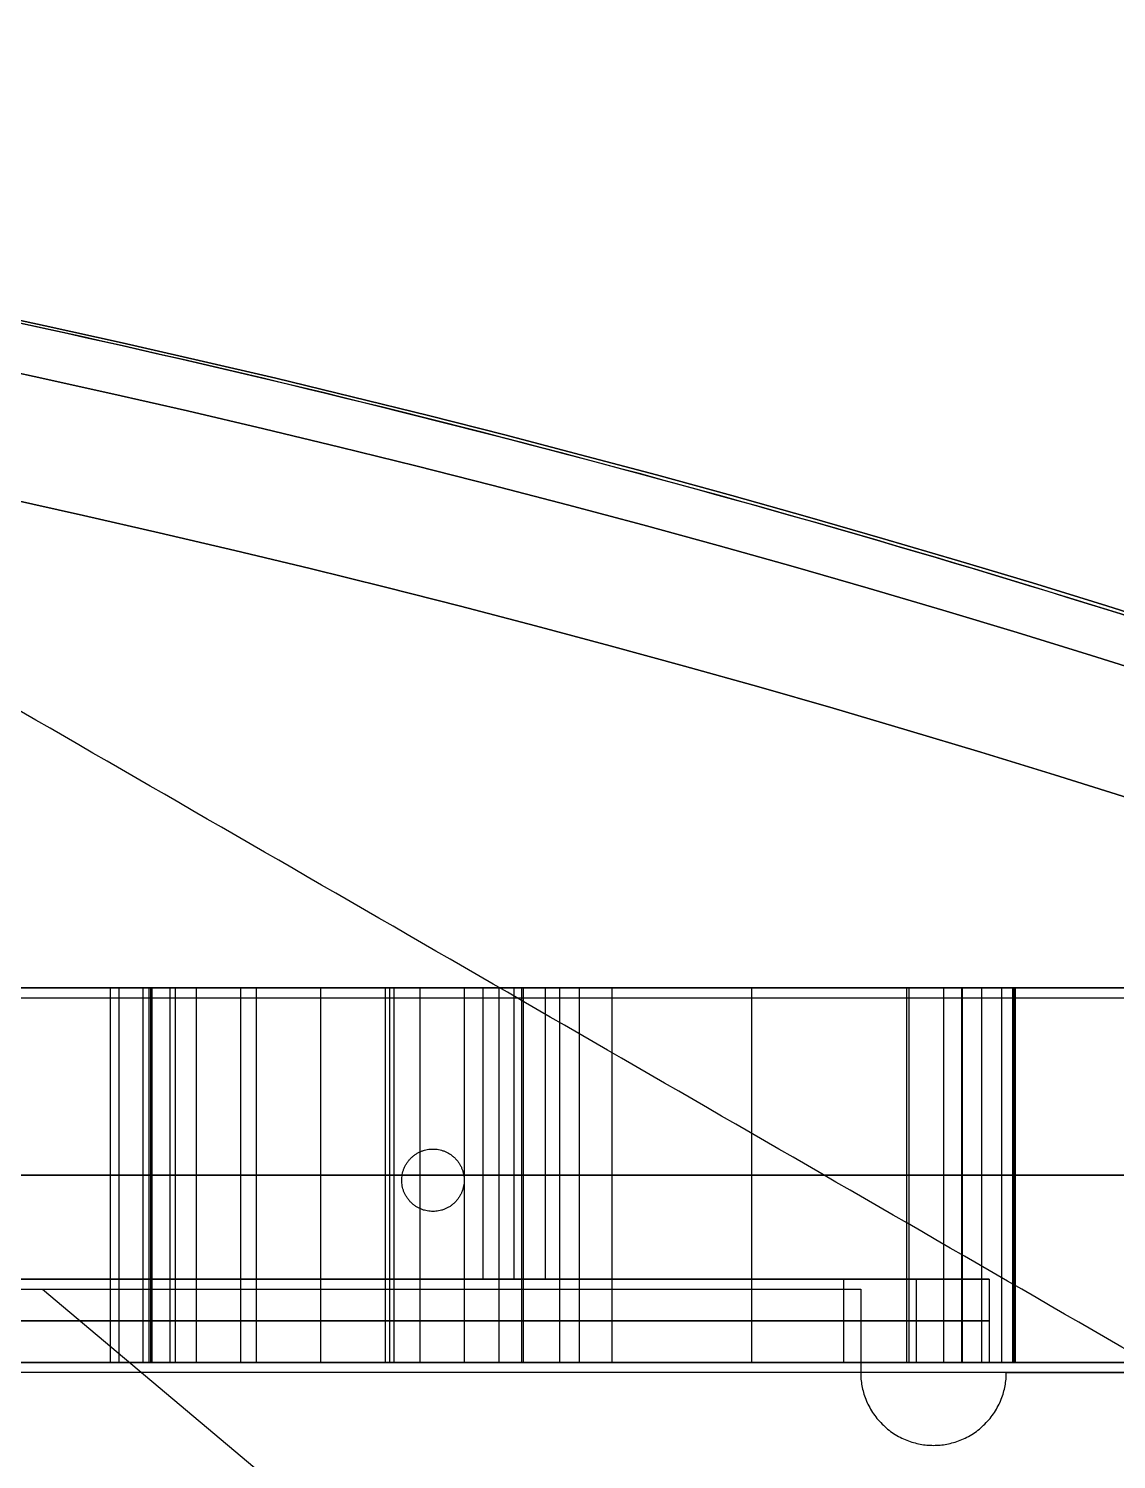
# Model space of a CAD drawing. Header units: millimetres. Extents: x -610 to 610, y -610 to 610.
# Drawn here: x 129.6 to 181.8, y 541.6 to 610.3 of the extents above; entities that cross this region are included whole.
import ezdxf

# ---------------------------------------------------------------- set-up
doc = ezdxf.new("R2010")
doc.units = ezdxf.units.MM
doc.layers.add('base', color=7, linetype='Continuous', true_color=0xffecbc)

msp = doc.modelspace()

# ---------------------------------------------------------------- linework, layer by layer
at = {"layer": 'base'}
for p, q in [((226.171, 564.216, 122.966), (115.92, 564.216, 122.966)), ((106.407, 550.216, 221.966), (151.407, 550.216, 221.966)), ((154.407, 550.216, 221.966), (175.73, 550.216, 221.966)), ((130.227, 549.734, 230.966), (180.896, 507.217, 230.966)), ((130.227, 549.734, 212.966), (180.896, 507.217, 212.966)), ((226.171, 546.216, 122.966), (115.92, 546.216, 122.966))]:
    msp.add_line(p, q, dxfattribs=at)
at = {"layer": 'base', "extrusion": (0, 0, -1)}
for centre, radius in [((0, 0, 3.534), 610), ((0, 0, 4.534), 610), ((0, 0, -2.476), 607.51), ((0, 0, 10.545), 607.51), ((0, 0, -4.966), 601.5), ((0, 0, 13.034), 601.5)]:
    msp.add_circle(centre, radius, dxfattribs=at)
at = {"layer": 'base'}
for centre, radius in [((0, 0, 249.466), 610), ((0, 0, 250.466), 610), ((0, 0, 243.455), 607.51), ((0, 0, 256.476), 607.51), ((0, 0, 240.966), 601.5), ((0, 0, 258.966), 601.5)]:
    msp.add_circle(centre, radius, dxfattribs=at)
for points, weights, degree, knots in [([(-495.198, -356.201, -4.034), (-851.399, 138.996, -4.034), (-356.201, 495.198, -4.034), (138.996, 851.399, -4.034), (495.198, 356.201, -4.034), (851.399, -138.996, -4.034), (356.201, -495.198, -4.034), (-138.996, -851.399, -4.034), (-495.198, -356.201, -4.034)], [1, 0.707106781187, 1, 0.707106781187, 1, 0.707106781187, 1, 0.707106781187, 1], 2, [0, 0, 0, 958.185759, 958.185759, 1916.371519, 1916.371519, 2874.557278, 2874.557278, 3832.743037, 3832.743037, 3832.743037]), ([(-610, 0, 249.966), (-610, -610, 249.966), (0, -610, 249.966), (610, -610, 249.966), (610, 0, 249.966), (610, 610, 249.966), (0, 610, 249.966), (-610, 610, 249.966), (-610, 0, 249.966)], [1, 0.707106781187, 1, 0.707106781187, 1, 0.707106781187, 1, 0.707106781187, 1], 2, [0, 0, 0, 958.185759, 958.185759, 1916.371519, 1916.371519, 2874.557278, 2874.557278, 3832.743037, 3832.743037, 3832.743037]), ([(135.075, 564.216, 149.62), (141.167, 564.216, 146.103), (147.258, 564.216, 142.586), (153.35, 564.216, 139.069), (153.885, 564.216, 138.76), (154.482, 564.216, 138.6), (155.1, 564.216, 138.6)], [1, 1, 1, 1, 0.977285323406, 0.977285323406, 1], 3, [6198.242171, 6198.242171, 6198.242171, 6198.242171, 6199.218541, 6199.218541, 6199.218541, 6201.051078, 6201.051078, 6201.051078, 6201.051078]), ([(140.512, 564.216, 196.003), (139.181, 564.216, 196.865), (137.598, 564.216, 196.773), (136.377, 564.216, 195.761), (135.155, 564.216, 194.749), (134.769, 564.216, 193.211), (135.369, 564.216, 191.742)], [1, 0.870709860437, 0.870709860437, 1, 0.870709860437, 0.870709860437, 1], 3, [6148.298126, 6148.298126, 6148.298126, 6148.298126, 6152.731394, 6152.731394, 6152.731394, 6157.164661, 6157.164661, 6157.164661, 6157.164661]), ([(151.407, 564.216, 221.966), (151.407, 564.216, 220.466), (152.907, 564.216, 220.466), (154.407, 564.216, 220.466), (154.407, 564.216, 221.966), (154.407, 564.216, 223.466), (152.907, 564.216, 223.466), (151.407, 564.216, 223.466), (151.407, 564.216, 221.966)], [1, 0.707106781187, 1, 0.707106781187, 1, 0.707106781187, 1, 0.707106781187, 1], 2, [6303.532062, 6303.532062, 6303.532062, 6305.888257, 6305.888257, 6308.244451, 6308.244451, 6310.600646, 6310.600646, 6312.95684, 6312.95684, 6312.95684]), ([(173.557, 564.216, 138.6), (174.669, 564.216, 138.6), (175.665, 564.216, 139.093), (176.34, 564.216, 139.977), (177.014, 564.216, 140.861), (177.227, 564.216, 141.952), (176.933, 564.216, 143.024)], [1, 0.930850631791, 0.930850631791, 1, 0.930850631791, 0.930850631791, 1], 3, [6219.508677, 6219.508677, 6219.508677, 6219.508677, 6222.725152, 6222.725152, 6222.725152, 6225.941627, 6225.941627, 6225.941627, 6225.941627]), ([(147.5, 554.975, -13.034), (147.5, 553.475, -13.034), (149, 553.475, -13.034), (150.5, 553.475, -13.034), (150.5, 554.975, -13.034), (150.5, 556.475, -13.034), (149, 556.475, -13.034), (147.5, 556.475, -13.034), (147.5, 554.975, -13.034)], [1, 0.707106781187, 1, 0.707106781187, 1, 0.707106781187, 1, 0.707106781187, 1], 2, [4058.937708, 4058.937708, 4058.937708, 4061.293903, 4061.293903, 4063.650097, 4063.650097, 4066.006292, 4066.006292, 4068.362486, 4068.362486, 4068.362486]), ([(147.5, 554.975, 0.966), (147.5, 553.475, 0.966), (149, 553.475, 0.966), (150.5, 553.475, 0.966), (150.5, 554.975, 0.966), (150.5, 556.475, 0.966), (149, 556.475, 0.966), (147.5, 556.475, 0.966), (147.5, 554.975, 0.966)], [1, 0.707106781187, 1, 0.707106781187, 1, 0.707106781187, 1, 0.707106781187, 1], 2, [4058.937708, 4058.937708, 4058.937708, 4061.293903, 4061.293903, 4063.650097, 4063.650097, 4066.006292, 4066.006292, 4068.362486, 4068.362486, 4068.362486]), ([(147.5, 554.975, -4.034), (147.5, 553.475, -4.034), (149, 553.475, -4.034), (150.5, 553.475, -4.034), (150.5, 554.975, -4.034), (150.5, 556.475, -4.034), (149, 556.475, -4.034), (147.5, 556.475, -4.034), (147.5, 554.975, -4.034)], [1, 0.707106781187, 1, 0.707106781187, 1, 0.707106781187, 1, 0.707106781187, 1], 2, [4058.937708, 4058.937708, 4058.937708, 4061.293903, 4061.293903, 4063.650097, 4063.650097, 4066.006292, 4066.006292, 4068.362486, 4068.362486, 4068.362486]), ([(135.075, 555.216, 149.62), (141.167, 555.216, 146.103), (147.258, 555.216, 142.586), (153.35, 555.216, 139.069), (153.885, 555.216, 138.76), (154.482, 555.216, 138.6), (155.1, 555.216, 138.6)], [1, 1, 1, 1, 0.977285323406, 0.977285323406, 1], 3, [6198.242171, 6198.242171, 6198.242171, 6198.242171, 6199.218541, 6199.218541, 6199.218541, 6201.051078, 6201.051078, 6201.051078, 6201.051078]), ([(140.512, 555.216, 196.003), (139.181, 555.216, 196.865), (137.598, 555.216, 196.773), (136.377, 555.216, 195.761), (135.155, 555.216, 194.749), (134.769, 555.216, 193.211), (135.369, 555.216, 191.742)], [1, 0.870709860437, 0.870709860437, 1, 0.870709860437, 0.870709860437, 1], 3, [6148.298126, 6148.298126, 6148.298126, 6148.298126, 6152.731394, 6152.731394, 6152.731394, 6157.164661, 6157.164661, 6157.164661, 6157.164661]), ([(151.407, 555.216, 221.966), (151.407, 555.216, 220.466), (152.907, 555.216, 220.466), (154.407, 555.216, 220.466), (154.407, 555.216, 221.966), (154.407, 555.216, 223.466), (152.907, 555.216, 223.466), (151.407, 555.216, 223.466), (151.407, 555.216, 221.966)], [1, 0.707106781187, 1, 0.707106781187, 1, 0.707106781187, 1, 0.707106781187, 1], 2, [6303.532062, 6303.532062, 6303.532062, 6305.888257, 6305.888257, 6308.244451, 6308.244451, 6310.600646, 6310.600646, 6312.95684, 6312.95684, 6312.95684]), ([(173.557, 555.216, 138.6), (174.669, 555.216, 138.6), (175.665, 555.216, 139.093), (176.34, 555.216, 139.977), (177.014, 555.216, 140.861), (177.227, 555.216, 141.952), (176.933, 555.216, 143.024)], [1, 0.930850631791, 0.930850631791, 1, 0.930850631791, 0.930850631791, 1], 3, [6219.508677, 6219.508677, 6219.508677, 6219.508677, 6222.725152, 6222.725152, 6222.725152, 6225.941627, 6225.941627, 6225.941627, 6225.941627]), ([(151.407, 550.216, 221.966), (151.407, 550.216, 223.466), (152.907, 550.216, 223.466), (154.407, 550.216, 223.466), (154.407, 550.216, 221.966), (154.407, 550.216, 220.466), (152.907, 550.216, 220.466), (151.407, 550.216, 220.466), (151.407, 550.216, 221.966)], [1, 0.707106781187, 1, 0.707106781187, 1, 0.707106781187, 1, 0.707106781187, 1], 2, [-6312.95684, -6312.95684, -6312.95684, -6310.600646, -6310.600646, -6308.244451, -6308.244451, -6305.888257, -6305.888257, -6303.532062, -6303.532062, -6303.532062]), ([(168.73, 550.216, 212.966), (168.73, 550.216, 209.466), (172.23, 550.216, 209.466), (175.73, 550.216, 209.466), (175.73, 550.216, 212.966)], [1, 0.707106781187, 1, 0.707106781187, 1], 2, [607.193594, 607.193594, 607.193594, 612.691382, 612.691382, 618.189169, 618.189169, 618.189169]), ([(175.73, 550.216, 230.966), (175.73, 550.216, 234.466), (172.23, 550.216, 234.466), (168.73, 550.216, 234.466), (168.73, 550.216, 230.966)], [1, 0.707106781187, 1, 0.707106781187, 1], 2, [636.189169, 636.189169, 636.189169, 641.686956, 641.686956, 647.184743, 647.184743, 647.184743]), ([(168.73, 548.216, 212.966), (168.73, 548.216, 209.466), (172.23, 548.216, 209.466), (175.73, 548.216, 209.466), (175.73, 548.216, 212.966)], [1, 0.707106781187, 1, 0.707106781187, 1], 2, [607.193594, 607.193594, 607.193594, 612.691382, 612.691382, 618.189169, 618.189169, 618.189169]), ([(175.73, 548.216, 230.966), (175.73, 548.216, 234.466), (172.23, 548.216, 234.466), (168.73, 548.216, 234.466), (168.73, 548.216, 230.966)], [1, 0.707106781187, 1, 0.707106781187, 1], 2, [636.189169, 636.189169, 636.189169, 641.686956, 641.686956, 647.184743, 647.184743, 647.184743]), ([(135.075, 546.216, 149.62), (141.167, 546.216, 146.103), (147.258, 546.216, 142.586), (153.35, 546.216, 139.069), (153.885, 546.216, 138.76), (154.482, 546.216, 138.6), (155.1, 546.216, 138.6)], [1, 1, 1, 1, 0.977285323406, 0.977285323406, 1], 3, [6198.242171, 6198.242171, 6198.242171, 6198.242171, 6199.218541, 6199.218541, 6199.218541, 6201.051078, 6201.051078, 6201.051078, 6201.051078]), ([(140.512, 546.216, 196.003), (139.181, 546.216, 196.865), (137.598, 546.216, 196.773), (136.377, 546.216, 195.761), (135.155, 546.216, 194.749), (134.769, 546.216, 193.211), (135.369, 546.216, 191.742)], [1, 0.870709860437, 0.870709860437, 1, 0.870709860437, 0.870709860437, 1], 3, [6148.298126, 6148.298126, 6148.298126, 6148.298126, 6152.731394, 6152.731394, 6152.731394, 6157.164661, 6157.164661, 6157.164661, 6157.164661]), ([(168.73, 546.216, 212.966), (168.73, 546.216, 209.466), (172.23, 546.216, 209.466), (175.73, 546.216, 209.466), (175.73, 546.216, 212.966)], [1, 0.707106781187, 1, 0.707106781187, 1], 2, [607.193594, 607.193594, 607.193594, 612.691382, 612.691382, 618.189169, 618.189169, 618.189169]), ([(175.73, 546.216, 230.966), (175.73, 546.216, 234.466), (172.23, 546.216, 234.466), (168.73, 546.216, 234.466), (168.73, 546.216, 230.966)], [1, 0.707106781187, 1, 0.707106781187, 1], 2, [636.189169, 636.189169, 636.189169, 641.686956, 641.686956, 647.184743, 647.184743, 647.184743]), ([(173.557, 546.216, 138.6), (174.669, 546.216, 138.6), (175.665, 546.216, 139.093), (176.34, 546.216, 139.977), (177.014, 546.216, 140.861), (177.227, 546.216, 141.952), (176.933, 546.216, 143.024)], [1, 0.930850631791, 0.930850631791, 1, 0.930850631791, 0.930850631791, 1], 3, [6219.508677, 6219.508677, 6219.508677, 6219.508677, 6222.725152, 6222.725152, 6222.725152, 6225.941627, 6225.941627, 6225.941627, 6225.941627]), ([(32.649, -544.756, 240.966), (-510.363, -577.301, 240.966), (-544.649, -34.396, 240.966), (-578.935, 508.509, 240.966), (-36.142, 544.535, 240.966), (506.65, 580.562, 240.966), (544.417, 37.888, 240.966), (582.184, -504.785, 240.966), (39.634, -544.292, 240.966)], [1, 0.708239625255, 1, 0.708239625255, 1, 0.708239625255, 1, 0.708239625255, 1], 2, [654.018286, 654.018286, 654.018286, 1509.504571, 1509.504571, 2364.990855, 2364.990855, 3220.47714, 3220.47714, 4075.963425, 4075.963425, 4075.963425]), ([(32.649, -544.756, 244.966), (-510.363, -577.301, 244.966), (-544.649, -34.396, 244.966), (-578.935, 508.509, 244.966), (-36.142, 544.535, 244.966), (506.65, 580.562, 244.966), (544.417, 37.888, 244.966), (582.184, -504.785, 244.966), (39.634, -544.292, 244.966)], [1, 0.708239625255, 1, 0.708239625255, 1, 0.708239625255, 1, 0.708239625255, 1], 2, [654.018286, 654.018286, 654.018286, 1509.504571, 1509.504571, 2364.990855, 2364.990855, 3220.47714, 3220.47714, 4075.963425, 4075.963425, 4075.963425]), ([(32.649, -544.756, 242.966), (-510.363, -577.301, 242.966), (-544.649, -34.396, 242.966), (-578.935, 508.509, 242.966), (-36.142, 544.535, 242.966), (506.65, 580.562, 242.966), (544.417, 37.888, 242.966), (582.184, -504.785, 242.966), (39.634, -544.292, 242.966)], [1, 0.708239625255, 1, 0.708239625255, 1, 0.708239625255, 1, 0.708239625255, 1], 2, [654.018286, 654.018286, 654.018286, 1509.504571, 1509.504571, 2364.990855, 2364.990855, 3220.47714, 3220.47714, 4075.963425, 4075.963425, 4075.963425]), ([(169.558, 545.734, 230.966), (169.558, 542.234, 230.966), (173.058, 542.234, 230.966), (176.558, 542.234, 230.966), (176.558, 545.734, 230.966)], [1, 0.707106781187, 1, 0.707106781187, 1], 2, [-862.13514, -862.13514, -862.13514, -856.637353, -856.637353, -851.139566, -851.139566, -851.139566]), ([(169.558, 545.734, 212.966), (169.558, 542.234, 212.966), (173.058, 542.234, 212.966), (176.558, 542.234, 212.966), (176.558, 545.734, 212.966)], [1, 0.707106781187, 1, 0.707106781187, 1], 2, [-862.13514, -862.13514, -862.13514, -856.637353, -856.637353, -851.139566, -851.139566, -851.139566]), ([(169.558, 545.734, 221.966), (169.558, 542.234, 221.966), (173.058, 542.234, 221.966), (176.558, 542.234, 221.966), (176.558, 545.734, 221.966)], [1, 0.707106781187, 1, 0.707106781187, 1], 2, [-862.13514, -862.13514, -862.13514, -856.637353, -856.637353, -851.139566, -851.139566, -851.139566])]:
    msp.add_rational_spline(points, weights, degree=degree, knots=knots, dxfattribs=at)
for points, degree in [([(458.169, 387.574, 240.966), (282.367, 489.074, 240.966), (106.565, 590.573, 240.966)], 2), ([(458.169, 387.574, 244.966), (282.367, 489.074, 244.966), (106.565, 590.573, 244.966)], 2), ([(458.169, 387.574, 242.966), (282.367, 489.074, 242.966), (106.565, 590.573, 242.966)], 2), ([(-176.09, 564.216, 244.966), (-45.446, 564.216, 244.966), (85.199, 564.216, 244.966), (215.843, 564.216, 244.966)], 3), ([(188.432, 564.216, 0.966), (164.261, 564.216, 0.966), (140.091, 564.216, 0.966), (115.92, 564.216, 0.966)], 3), ([(133.499, 546.216, 152.877), (133.499, 555.216, 152.877), (133.499, 564.216, 152.877)], 2), ([(139.767, 564.216, 175.773), (137.677, 564.216, 168.141), (135.588, 564.216, 160.509), (133.499, 564.216, 152.877)], 3), ([(133.499, 546.216, 152.35), (133.499, 555.216, 152.35), (133.499, 564.216, 152.35)], 2), ([(133.499, 564.216, 152.877), (133.499, 564.216, 152.702), (133.499, 564.216, 152.526), (133.499, 564.216, 152.35)], 3), ([(133.499, 564.216, 152.35), (133.499, 564.216, 151.224), (134.1, 564.216, 150.183), (135.075, 564.216, 149.62)], 3), ([(133.499, 546.216, 152.614), (133.499, 555.216, 152.614), (133.499, 564.216, 152.614)], 2), ([(133.922, 546.216, 150.774), (133.922, 555.216, 150.774), (133.922, 564.216, 150.774)], 2), ([(135.075, 546.216, 149.62), (135.075, 555.216, 149.62), (135.075, 564.216, 149.62)], 2), ([(135.369, 546.216, 191.742), (135.369, 555.216, 191.742), (135.369, 564.216, 191.742)], 2), ([(135.443, 546.216, 191.545), (135.443, 555.216, 191.545), (135.443, 564.216, 191.545)], 2), ([(135.504, 546.216, 191.343), (135.504, 555.216, 191.343), (135.504, 564.216, 191.343)], 2), ([(135.504, 564.216, 191.343), (136.925, 564.216, 186.153), (138.346, 564.216, 180.963), (139.767, 564.216, 175.773)], 3), ([(136.377, 546.216, 195.761), (136.377, 555.216, 195.761), (136.377, 564.216, 195.761)], 2), ([(136.633, 546.216, 164.325), (136.633, 555.216, 164.325), (136.633, 564.216, 164.325)], 2), ([(137.636, 546.216, 183.558), (137.636, 555.216, 183.558), (137.636, 564.216, 183.558)], 2), ([(139.767, 546.216, 175.773), (139.767, 555.216, 175.773), (139.767, 564.216, 175.773)], 2), ([(140.512, 546.216, 196.003), (140.512, 555.216, 196.003), (140.512, 564.216, 196.003)], 2), ([(146.716, 564.216, 192.421), (144.648, 564.216, 193.615), (142.58, 564.216, 194.809), (140.512, 564.216, 196.003)], 3), ([(143.614, 546.216, 194.212), (143.614, 555.216, 194.212), (143.614, 564.216, 194.212)], 2), ([(146.716, 546.216, 192.421), (146.716, 555.216, 192.421), (146.716, 564.216, 192.421)], 2), ([(147.134, 564.216, 193.975), (146.994, 564.216, 193.457), (146.855, 564.216, 192.939), (146.716, 564.216, 192.421)], 3), ([(146.925, 546.216, 193.198), (146.925, 555.216, 193.198), (146.925, 564.216, 193.198)], 2), ([(147.134, 546.216, 193.975), (147.134, 555.216, 193.975), (147.134, 564.216, 193.975)], 2), ([(148.384, 546.216, 195.843), (148.384, 555.216, 195.843), (148.384, 564.216, 195.843)], 2), ([(150.513, 546.216, 196.565), (150.513, 555.216, 196.565), (150.513, 564.216, 196.565)], 2), ([(156.046, 564.216, 196.565), (154.202, 564.216, 196.565), (152.358, 564.216, 196.565), (150.513, 564.216, 196.565)], 3), ([(151.407, 550.216, 221.966), (151.407, 557.216, 221.966), (151.407, 564.216, 221.966)], 2), ([(152.176, 546.216, 0.966), (152.176, 555.216, 0.966), (152.176, 564.216, 0.966)], 2), ([(152.907, 550.216, 220.466), (152.907, 557.216, 220.466), (152.907, 564.216, 220.466)], 2), ([(152.907, 550.216, 223.466), (152.907, 557.216, 223.466), (152.907, 564.216, 223.466)], 2), ([(153.28, 546.216, 196.565), (153.28, 555.216, 196.565), (153.28, 564.216, 196.565)], 2), ([(153.35, 546.216, 139.069), (153.35, 555.216, 139.069), (153.35, 564.216, 139.069)], 2), ([(154.407, 550.216, 221.966), (154.407, 557.216, 221.966), (154.407, 564.216, 221.966)], 2), ([(155.1, 546.216, 138.6), (155.1, 555.216, 138.6), (155.1, 564.216, 138.6)], 2), ([(155.1, 564.216, 138.6), (161.252, 564.216, 138.6), (167.405, 564.216, 138.6), (173.557, 564.216, 138.6)], 3), ([(156.046, 546.216, 196.565), (156.046, 555.216, 196.565), (156.046, 564.216, 196.565)], 2), ([(157.617, 546.216, 196.138), (157.617, 555.216, 196.138), (157.617, 564.216, 196.138)], 2), ([(164.328, 546.216, 138.6), (164.328, 555.216, 138.6), (164.328, 564.216, 138.6)], 2), ([(171.771, 546.216, 162.351), (171.771, 555.216, 162.351), (171.771, 564.216, 162.351)], 2), ([(171.896, 546.216, 161.427), (171.896, 555.216, 161.427), (171.896, 564.216, 161.427)], 2), ([(176.933, 564.216, 143.024), (175.254, 564.216, 149.159), (173.575, 564.216, 155.293), (171.896, 564.216, 161.427)], 3), ([(171.896, 546.216, 163.275), (171.896, 555.216, 163.275), (171.896, 564.216, 163.275)], 2), ([(171.896, 564.216, 163.275), (173.598, 564.216, 169.494), (175.3, 564.216, 175.712), (177.002, 564.216, 181.93)], 3), ([(173.557, 546.216, 138.6), (173.557, 555.216, 138.6), (173.557, 564.216, 138.6)], 2), ([(174.414, 546.216, 152.226), (174.414, 555.216, 152.226), (174.414, 564.216, 152.226)], 2), ([(174.449, 546.216, 172.603), (174.449, 555.216, 172.603), (174.449, 564.216, 172.603)], 2), ([(175.376, 546.216, 185.885), (175.376, 555.216, 185.885), (175.376, 564.216, 185.885)], 2), ([(176.34, 546.216, 139.977), (176.34, 555.216, 139.977), (176.34, 564.216, 139.977)], 2), ([(176.863, 546.216, 184.185), (176.863, 555.216, 184.185), (176.863, 564.216, 184.185)], 2), ([(176.933, 546.216, 143.024), (176.933, 555.216, 143.024), (176.933, 564.216, 143.024)], 2), ([(177.002, 546.216, 181.93), (177.002, 555.216, 181.93), (177.002, 564.216, 181.93)], 2), ([(112, 563.734, 0.966), (157.499, 563.734, 0.966), (202.998, 563.734, 0.966)], 2), ([(112, 563.734, 4.966), (157.499, 563.734, 4.966), (202.998, 563.734, 4.966)], 2), ([(112, 563.734, 2.966), (157.499, 563.734, 2.966), (202.998, 563.734, 2.966)], 2), ([(157.499, 563.734, 4.966), (157.499, 563.734, 2.966), (157.499, 563.734, 0.966)], 2), ([(149, 556.475, 0.966), (149, 556.475, -6.034), (149, 556.475, -13.034)], 2), ([(-176.09, 555.216, 244.966), (-45.446, 555.216, 244.966), (85.199, 555.216, 244.966), (215.843, 555.216, 244.966)], 3), ([(188.432, 555.216, 0.966), (164.261, 555.216, 0.966), (140.091, 555.216, 0.966), (115.92, 555.216, 0.966)], 3), ([(139.767, 555.216, 175.773), (137.677, 555.216, 168.141), (135.588, 555.216, 160.509), (133.499, 555.216, 152.877)], 3), ([(133.499, 555.216, 152.877), (133.499, 555.216, 152.702), (133.499, 555.216, 152.526), (133.499, 555.216, 152.35)], 3), ([(133.499, 555.216, 152.35), (133.499, 555.216, 151.224), (134.1, 555.216, 150.183), (135.075, 555.216, 149.62)], 3), ([(135.504, 555.216, 191.343), (136.925, 555.216, 186.153), (138.346, 555.216, 180.963), (139.767, 555.216, 175.773)], 3), ([(146.716, 555.216, 192.421), (144.648, 555.216, 193.615), (142.58, 555.216, 194.809), (140.512, 555.216, 196.003)], 3), ([(147.134, 555.216, 193.975), (146.994, 555.216, 193.457), (146.855, 555.216, 192.939), (146.716, 555.216, 192.421)], 3), ([(147.5, 554.975, 0.966), (147.5, 554.975, -6.034), (147.5, 554.975, -13.034)], 2), ([(150.5, 554.975, 0.966), (150.5, 554.975, -6.034), (150.5, 554.975, -13.034)], 2), ([(156.046, 555.216, 196.565), (154.202, 555.216, 196.565), (152.358, 555.216, 196.565), (150.513, 555.216, 196.565)], 3), ([(155.1, 555.216, 138.6), (161.252, 555.216, 138.6), (167.405, 555.216, 138.6), (173.557, 555.216, 138.6)], 3), ([(176.933, 555.216, 143.024), (175.254, 555.216, 149.159), (173.575, 555.216, 155.293), (171.896, 555.216, 161.427)], 3), ([(171.896, 555.216, 163.275), (173.598, 555.216, 169.494), (175.3, 555.216, 175.712), (177.002, 555.216, 181.93)], 3), ([(149, 553.475, 0.966), (149, 553.475, -6.034), (149, 553.475, -13.034)], 2), ([(89.085, 550.216, 212.966), (128.907, 550.216, 212.966), (168.73, 550.216, 212.966)], 2), ([(168.73, 550.216, 230.966), (128.907, 550.216, 230.966), (89.085, 550.216, 230.966)], 2), ([(168.73, 550.216, 212.966), (168.73, 548.216, 212.966), (168.73, 546.216, 212.966)], 2), ([(168.73, 550.216, 230.966), (168.73, 548.216, 230.966), (168.73, 546.216, 230.966)], 2), ([(172.23, 550.216, 209.466), (172.23, 548.216, 209.466), (172.23, 546.216, 209.466)], 2), ([(172.23, 550.216, 234.466), (172.23, 548.216, 234.466), (172.23, 546.216, 234.466)], 2), ([(175.73, 550.216, 212.966), (175.73, 548.216, 212.966), (175.73, 546.216, 212.966)], 2), ([(175.73, 550.216, 212.966), (175.73, 550.216, 221.966), (175.73, 550.216, 230.966)], 2), ([(175.73, 550.216, 230.966), (175.73, 548.216, 230.966), (175.73, 546.216, 230.966)], 2), ([(175.73, 550.216, 221.966), (175.73, 548.216, 221.966), (175.73, 546.216, 221.966)], 2), ([(75.914, 549.734, 230.966), (122.736, 549.734, 230.966), (169.558, 549.734, 230.966)], 2), ([(75.914, 549.734, 212.966), (122.736, 549.734, 212.966), (169.558, 549.734, 212.966)], 2), ([(75.914, 549.734, 221.966), (122.736, 549.734, 221.966), (169.558, 549.734, 221.966)], 2), ([(169.558, 549.734, 230.966), (169.558, 549.734, 221.966), (169.558, 549.734, 212.966)], 2), ([(169.558, 549.734, 230.966), (169.558, 547.734, 230.966), (169.558, 545.734, 230.966)], 2), ([(169.558, 549.734, 212.966), (169.558, 547.734, 212.966), (169.558, 545.734, 212.966)], 2), ([(169.558, 549.734, 221.966), (169.558, 547.734, 221.966), (169.558, 545.734, 221.966)], 2), ([(89.085, 548.216, 212.966), (128.907, 548.216, 212.966), (168.73, 548.216, 212.966)], 2), ([(168.73, 548.216, 230.966), (128.907, 548.216, 230.966), (89.085, 548.216, 230.966)], 2), ([(175.73, 548.216, 212.966), (175.73, 548.216, 221.966), (175.73, 548.216, 230.966)], 2), ([(169.558, 547.734, 230.966), (169.558, 547.734, 221.966), (169.558, 547.734, 212.966)], 2), ([(-176.09, 546.216, 244.966), (-45.446, 546.216, 244.966), (85.199, 546.216, 244.966), (215.843, 546.216, 244.966)], 3), ([(89.085, 546.216, 212.966), (128.907, 546.216, 212.966), (168.73, 546.216, 212.966)], 2), ([(168.73, 546.216, 230.966), (128.907, 546.216, 230.966), (89.085, 546.216, 230.966)], 2), ([(188.432, 546.216, 0.966), (164.261, 546.216, 0.966), (140.091, 546.216, 0.966), (115.92, 546.216, 0.966)], 3), ([(139.767, 546.216, 175.773), (137.677, 546.216, 168.141), (135.588, 546.216, 160.509), (133.499, 546.216, 152.877)], 3), ([(133.499, 546.216, 152.877), (133.499, 546.216, 152.702), (133.499, 546.216, 152.526), (133.499, 546.216, 152.35)], 3), ([(133.499, 546.216, 152.35), (133.499, 546.216, 151.224), (134.1, 546.216, 150.183), (135.075, 546.216, 149.62)], 3), ([(135.504, 546.216, 191.343), (136.925, 546.216, 186.153), (138.346, 546.216, 180.963), (139.767, 546.216, 175.773)], 3), ([(146.716, 546.216, 192.421), (144.648, 546.216, 193.615), (142.58, 546.216, 194.809), (140.512, 546.216, 196.003)], 3), ([(147.134, 546.216, 193.975), (146.994, 546.216, 193.457), (146.855, 546.216, 192.939), (146.716, 546.216, 192.421)], 3), ([(156.046, 546.216, 196.565), (154.202, 546.216, 196.565), (152.358, 546.216, 196.565), (150.513, 546.216, 196.565)], 3), ([(155.1, 546.216, 138.6), (161.252, 546.216, 138.6), (167.405, 546.216, 138.6), (173.557, 546.216, 138.6)], 3), ([(176.933, 546.216, 143.024), (175.254, 546.216, 149.159), (173.575, 546.216, 155.293), (171.896, 546.216, 161.427)], 3), ([(171.896, 546.216, 163.275), (173.598, 546.216, 169.494), (175.3, 546.216, 175.712), (177.002, 546.216, 181.93)], 3), ([(175.73, 546.216, 212.966), (175.73, 546.216, 221.966), (175.73, 546.216, 230.966)], 2), ([(198.631, 545.734, 0.966), (155.315, 545.734, 0.966), (112, 545.734, 0.966)], 2), ([(198.631, 545.734, 4.966), (155.315, 545.734, 4.966), (112, 545.734, 4.966)], 2), ([(198.631, 545.734, 2.966), (155.315, 545.734, 2.966), (112, 545.734, 2.966)], 2), ([(155.315, 545.734, 4.966), (155.315, 545.734, 2.966), (155.315, 545.734, 0.966)], 2), ([(169.558, 545.734, 230.966), (169.558, 545.734, 221.966), (169.558, 545.734, 212.966)], 2), ([(176.558, 545.734, 230.966), (176.558, 545.734, 221.966), (176.558, 545.734, 212.966)], 2), ([(176.558, 545.734, 230.966), (187.595, 545.734, 230.966), (198.631, 545.734, 230.966)], 2), ([(176.558, 545.734, 212.966), (187.595, 545.734, 212.966), (198.631, 545.734, 212.966)], 2), ([(176.558, 545.734, 221.966), (187.595, 545.734, 221.966), (198.631, 545.734, 221.966)], 2), ([(173.058, 542.234, 230.966), (173.058, 542.234, 221.966), (173.058, 542.234, 212.966)], 2)]:
    msp.add_open_spline(points, degree=degree, dxfattribs=at)
for points, weights in [([(135.369, 564.216, 191.742), (135.422, 564.216, 191.612), (135.467, 564.216, 191.479), (135.504, 564.216, 191.343)], [1, 0.998791017407, 0.998791017407, 1]), ([(150.513, 564.216, 196.565), (148.868, 564.216, 196.565), (147.561, 564.216, 195.564), (147.134, 564.216, 193.975)], [1, 0.862453453742, 0.862453453742, 1]), ([(171.896, 564.216, 161.427), (171.729, 564.216, 162.036), (171.729, 564.216, 162.667), (171.896, 564.216, 163.275)], [1, 0.976344518283, 0.976344518283, 1]), ([(177.002, 564.216, 181.93), (177.439, 564.216, 183.527), (176.81, 564.216, 185.058), (175.376, 564.216, 185.885)], [1, 0.861136950141, 0.861136950141, 1]), ([(135.369, 555.216, 191.742), (135.422, 555.216, 191.612), (135.467, 555.216, 191.479), (135.504, 555.216, 191.343)], [1, 0.998791017407, 0.998791017407, 1]), ([(150.513, 555.216, 196.565), (148.868, 555.216, 196.565), (147.561, 555.216, 195.564), (147.134, 555.216, 193.975)], [1, 0.862453453742, 0.862453453742, 1]), ([(171.896, 555.216, 161.427), (171.729, 555.216, 162.036), (171.729, 555.216, 162.667), (171.896, 555.216, 163.275)], [1, 0.976344518283, 0.976344518283, 1]), ([(177.002, 555.216, 181.93), (177.439, 555.216, 183.527), (176.81, 555.216, 185.058), (175.376, 555.216, 185.885)], [1, 0.861136950141, 0.861136950141, 1]), ([(135.369, 546.216, 191.742), (135.422, 546.216, 191.612), (135.467, 546.216, 191.479), (135.504, 546.216, 191.343)], [1, 0.998791017407, 0.998791017407, 1]), ([(150.513, 546.216, 196.565), (148.868, 546.216, 196.565), (147.561, 546.216, 195.564), (147.134, 546.216, 193.975)], [1, 0.862453453742, 0.862453453742, 1]), ([(171.896, 546.216, 161.427), (171.729, 546.216, 162.036), (171.729, 546.216, 162.667), (171.896, 546.216, 163.275)], [1, 0.976344518283, 0.976344518283, 1]), ([(177.002, 546.216, 181.93), (177.439, 546.216, 183.527), (176.81, 546.216, 185.058), (175.376, 546.216, 185.885)], [1, 0.861136950141, 0.861136950141, 1])]:
    msp.add_rational_spline(points, weights, degree=3, dxfattribs=at)
for points in [[(175.376, 564.216, 185.885), (169.457, 564.216, 189.303), (163.537, 564.216, 192.721), (157.617, 564.216, 196.138), (157.109, 564.216, 196.432), (156.571, 564.216, 196.565), (156.046, 564.216, 196.565)], [(175.376, 555.216, 185.885), (169.457, 555.216, 189.303), (163.537, 555.216, 192.721), (157.617, 555.216, 196.138), (157.109, 555.216, 196.432), (156.571, 555.216, 196.565), (156.046, 555.216, 196.565)], [(175.376, 546.216, 185.885), (169.457, 546.216, 189.303), (163.537, 546.216, 192.721), (157.617, 546.216, 196.138), (157.109, 546.216, 196.432), (156.571, 546.216, 196.565), (156.046, 546.216, 196.565)]]:
    msp.add_open_spline(points, degree=3, knots=[6270.108068, 6270.108068, 6270.108068, 6270.108068, 6271.056902, 6271.056902, 6271.056902, 6271.298601, 6271.298601, 6271.298601, 6271.298601], dxfattribs=at)

doc.saveas('drawing.dxf')
